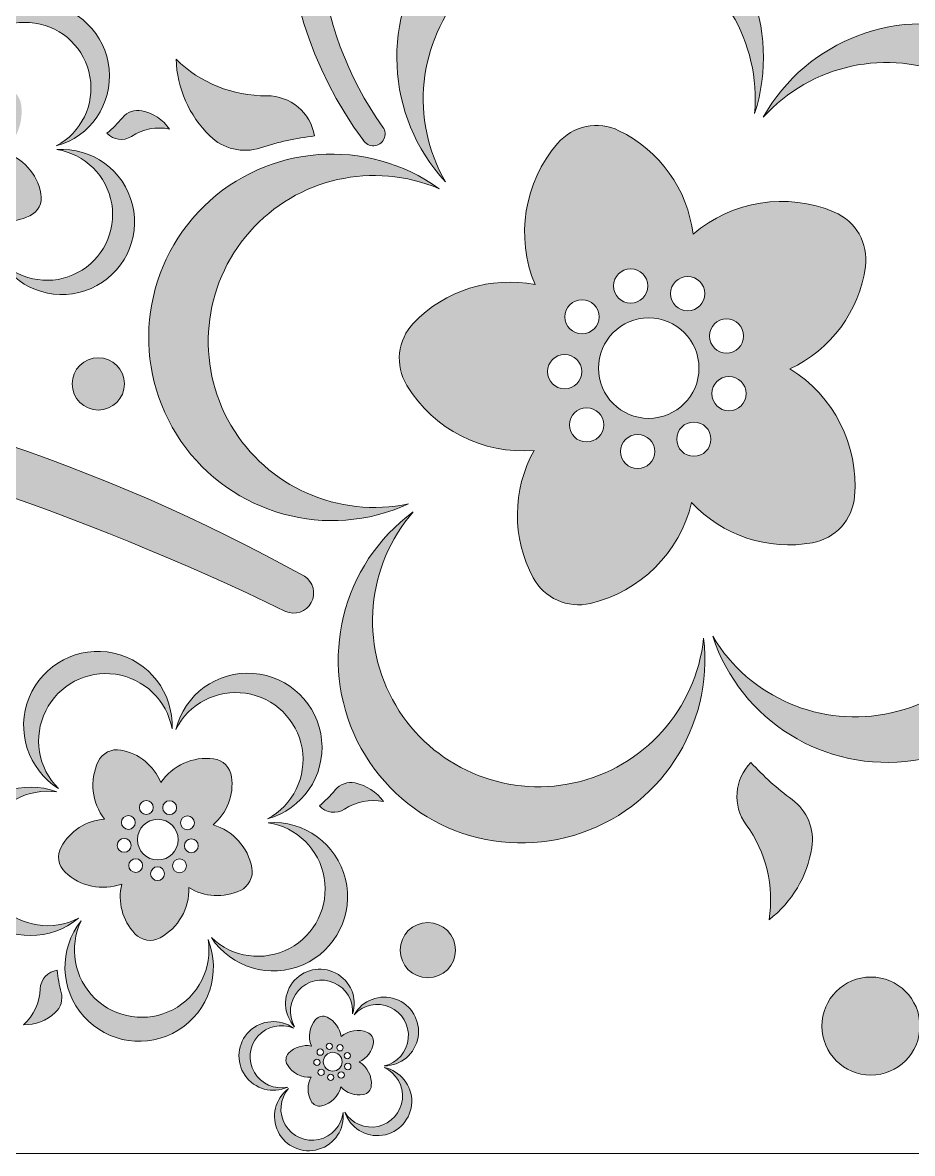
# Model space of a CAD drawing. Header units: millimetres. Extents: x 17217 to 18905, y -397 to 1453.
# Drawn here: x 18117.8 to 18404.3, y 884.6 to 1248.8 of the extents above; entities that cross this region are included whole.
import ezdxf

# ---------------------------------------------------------------- set-up
doc = ezdxf.new("R2010")
doc.units = ezdxf.units.MM
doc.layers.add('hadika', color=3, linetype='Continuous', lineweight=35)

msp = doc.modelspace()

# ---------------------------------------------------------------- hatches: boundary and pattern name
at = {"layer": 'hadika', "lineweight": 0}
h = msp.add_hatch(color=41, dxfattribs=at)
h.dxf.hatch_style = 1
h.paths.add_polyline_path([(18227.6875725124, 1210.619443782199, 0.9792812104984031), (18233.77139486903, 1215.154989486816, -0.2691742546689416), (18223.34819809413, 1325.94821908959, -0.2968437248721357), (18309.41498236132, 1380.099398687617, -0.1698158136538412), (18334.7271790813, 1370.803960753866, -0.5442960453018691), (18331.22656309459, 1340.358040973836, -0.5770751956305226), (18309.67181792131, 1354.708211562204, -1.126185622609215), (18315.58480674893, 1353.620512426715, 0.76884627142222), (18323.11010771914, 1348.898721669615, 0.8945258833899195), (18310.02524093352, 1366.498267960627, 0.8896325893336448), (18328.47275696799, 1324.216362190141, 0.6326956426302891), (18336.6240047737, 1378.946712038074, 0.1299815173790809), (18297.33497202113, 1392.487746784342, 0.2117474929003158), (18232.76228346976, 1366.508241606487, 0.3507609730156667)])
h = msp.add_hatch(color=41, dxfattribs=at)
h.dxf.hatch_style = 1
edge = h.paths.add_edge_path()
edge.add_arc((17926.18298134442, 562.8271480902969), 580.881109108055, 420.9214537273109, 443.0421798076387)
edge.add_arc((17997.32957125926, 1182.936273917588), 43.51283934736013, 154.4327245329963, 268.97359560982966, ccw=False)
edge.add_arc((18014.42294368644, 1174.758502822003), 62.46170002620478, 123.3149340252925, 154.4327245329979, ccw=False)
edge.add_arc((17973.09189806509, 1237.643280959738), 12.7895501533493, 303.3149340252958, 486.3442517875767)
edge.add_arc((18006.74940588319, 1191.898228294665), 69.58248700166436, 126.3442517875769, 227.8042906653457)
edge.add_arc((17974.14532006841, 947.2231463239941), 193.6409271604137, 94.18520473443395, 109.8860192428567)
edge.add_arc((17900.06396934567, 1264.296698710098), 135.2289281752909, 207.8741642697205, 273.4825288899214, ccw=False)
edge.add_arc((17837.32811463554, 1232.201134094158), 64.77332798781246, 121.8908039276119, 208.722705204853, ccw=False)
edge.add_arc((17822.45345880823, 1256.106819680529), 36.61773903401024, 59.77351120445769, 121.89080392761011, ccw=False)
edge.add_arc((17832.67946915886, 1273.658195216033), 16.30463806742262, 201.4629817883895, 419.77351120445815, ccw=False)
edge.add_arc((17825.09247948405, 1270.675261542284), 8.152319033712992, 21.462981788367074, 201.4629817884051, ccw=False)
edge.add_arc((17830.74294324683, 1272.896822313112), 2.080822266608146, 282.0250436510668, 381.4629817883894, ccw=False)
edge.add_arc((17831.77611032386, 1268.046578844039), 2.878239733256176, 102.025043651065, 221.1255648989759)
edge.add_arc((17834.9792985876, 1270.843415936948), 7.130617042155181, 221.125564898969, 385.3450451236028)
edge.add_arc((17825.90396760587, 1266.544794248137), 17.17251829896341, 385.3450451236083, 491.8511378515494)
edge.add_arc((17821.88370602943, 1271.033143526558), 11.14692435411278, 131.8511378515527, 203.0057265524679)
edge.add_arc((17834.62114680273, 1276.44136887361), 24.98496246858618, 203.0057265524651, 273.6125789633534)
edge.add_arc((17834.77320206597, 1274.032957345792), 22.57175570365049, 273.6125789633543, 393.6958633222145)
edge.add_arc((17821.26312481809, 1265.024265038293), 38.80994292807204, 393.6958633222157, 465.4700605820936)
edge.add_arc((17828.7198307386, 1238.081589665443), 66.76544720596827, 105.4700605820938, 161.8778588844563)
edge.add_arc((17868.59462548258, 1225.031440434805), 108.7214438073591, 161.8778588844562, 221.080985454085)
edge.add_arc((17873.07120837758, 1228.933997155992), 114.6602773104931, 221.0809854540846, 271.7384622359964)
edge.add_arc((18295.54834770907, 465.0812470872401), 772.7090480223504, 122.8366891813757, 132.7185693945232)
edge.add_arc((17630.2764878858, 1185.56079629794), 207.942484533217, 278.3350167202617, 312.7185693945234, ccw=False)
edge.add_arc((17650.42156890269, 1048.059634951897), 68.97344603656256, 217.2172289567813, 278.3350167202615, ccw=False)
edge.add_arc((17621.1804059671, 1025.850522240222), 32.25437337307888, 148.4678162495888, 217.217228956777, ccw=False)
edge.add_arc((17610.40078832047, 1032.46461216333), 19.60738392424999, 92.35962860975059, 148.4678162495817, ccw=False)
edge.add_arc((17609.04797426085, 1065.294655790736), 13.25052030680988, 272.3596286097516, 476.0376056331288)
edge.add_arc((17623.94088451559, 1034.810462137238), 47.17816152395852, 116.0376056331285, 189.901224204532)
edge.add_arc((17650.95203943267, 1039.525258044834), 74.59771276764218, 189.9012242045307, 248.6639176601718)
edge.add_arc((17614.5764259119, 1045.101791303386), 75.62735263261997, 222.7013197865667, 277.0133447718205, ccw=False)
edge.add_arc((17680.6800207785, 1106.103252308562), 165.5765799725773, 186.3601391554429, 222.7013197865666, ccw=False)
edge.add_arc((17582.32167954576, 1095.139880371253), 66.60911656013988, 116.35038431237629, 186.3601391554437, ccw=False)
edge.add_arc((17614.51185110252, 1030.151956136324), 139.1324744610203, 95.43534329716073, 116.3503843123764, ccw=False)
edge.add_arc((17603.14213041211, 1149.644257177468), 19.10047640765097, -24.820242634884607, 95.4353432971617, ccw=False)
edge.add_arc((17606.34112604156, 1148.164741943551), 15.57591425545847, 210.5705203892531, 335.1797573651203, ccw=False)
edge.add_arc((17597.97703268055, 1143.224037759115), 5.861563243174144, 128.6903895594896, 210.5705203892679, ccw=False)
edge.add_arc((17596.45343565838, 1145.126451571561), 3.424243772978391, 16.454282541270118, 128.6903895595108, ccw=False)
edge.add_arc((17605.58494268283, 1147.823403528797), 6.097204141977325, 196.4542825412733, 382.3361846789866)
edge.add_arc((17600.08376674358, 1145.563147187516), 12.0446149603881, 382.3361846789948, 503.693650815185)
edge.add_arc((17604.70805369177, 1142.165481710426), 17.7829213719665, 143.6936508151833, 228.9792396528466)
edge.add_arc((17606.79910934093, 1144.569206479869), 20.96889163157559, 228.979239652843, 324.0568048540618)
edge.add_arc((17598.46669016932, 1150.610450727435), 31.26091967807789, 324.0568048540632, 430.3263700769891)
edge.add_arc((17599.59613700022, 1153.76945383924), 27.90607977067815, 430.3263700769873, 459.8876052900859)
edge.add_arc((17624.08546229658, 1013.272502175525), 170.521368152661, 99.88760529008619, 117.879668280317)
edge.add_arc((17581.63894826936, 1093.508853980515), 79.74924300379188, 117.8796682803179, 191.3611257954274)
edge.add_arc((17687.71546248934, 1114.822744127181), 187.9458639410566, 191.3611257954278, 225.5374143706239)
edge.add_arc((17609.83879475044, 1163.290531930475), 190.35788340976, 212.4475057293558, 253.5928329181673, ccw=False)
edge.add_arc((17480.37388899235, 1080.978949992657), 36.94224423286527, 120.78295448688431, 212.4475057293538, ccw=False)
edge.add_arc((17475.88895677202, 1088.507585306135), 28.1789704893282, 80.75585558133338, 120.7829544868834, ccw=False)
edge.add_arc((17482.39015240614, 1128.452154203086), 12.29119295283584, 260.755855581332, 449.6563228500021)
edge.add_arc((17482.15285266174, 1088.891447968972), 51.85261088635924, 449.6563228500023, 509.6114019945265)
edge.add_arc((17482.15285266173, 1088.891447968972), 51.85261088635239, 149.6114019945293, 190.8897742052067)
edge.add_arc((17577.71233685037, 1191.179921619505), 184.4419670655891, 173.3010489373833, 217.4230292148672, ccw=False)
edge.add_arc((17480.60760116082, 1202.585304105672), 86.66971924958573, 121.0620577967612, 173.3010489373822, ccw=False)
edge.add_arc((17454.51584749389, 1245.902929574207), 36.10099091231659, -27.18519919317731, 121.062057796761, ccw=False)
edge.add_arc((17464.54836002691, 1240.75019419028), 24.82260496121853, 197.5954425559, 332.81480080682144, ccw=False)
edge.add_arc((17445.63480836529, 1249.64468199896), 17.07168057234498, 253.8528589830356, 425.4992679381458)
edge.add_arc((17445.63480836528, 1249.64468199896), 17.07168057235321, 425.4992679381409, 513.324631826789)
edge.add_arc((17468.2334467898, 1238.290921182367), 42.36212033368468, 153.3246318267896, 222.0292962504864)
edge.add_arc((17461.97452437323, 1232.649564607803), 33.93602907983093, 222.0292962504856, 317.9707037495144)
edge.add_arc((17447.87558908045, 1245.357362534522), 52.91675890079382, 317.9707037495133, 409.7904430291012)
edge.add_arc((17447.87558908047, 1245.357362534522), 52.91675890078413, 409.7904430291028, 502.8936450444902)
edge.add_arc((17533.386463858, 1180.671085280732), 160.1381381596548, 142.8936450444906, 198.8609030017864)
edge.add_arc((17634.58246125373, 1215.241089507205), 267.0760410806334, 198.8609030017864, 253.8909726647306)
edge.add_arc((17621.0323711284, 1168.323446782343), 218.2409088369189, 253.8909726647305, 306.948313311912)
edge.add_arc((15994.17880239957, 3331.287992932214), 2924.727221750203, 306.9483133119121, 310.2696287555082)
edge.add_arc((17944.98397227396, 1032.416311098481), 90.34473152568187, 131.8735906802837, 245.3273760310063)
edge.add_arc((17918.14217261845, 973.9845282105152), 26.04266732698474, 245.3273760310084, 360.6513117909157)
edge.add_arc((17918.14217261845, 973.9845282105152), 26.0426673269835, 360.6513117909157, 461.6844360915357)
edge.add_arc((17916.06626542928, 984.022435562595), 15.79235149443355, 101.6844360915342, 250.148508419051)
edge.add_arc((17913.37370271348, 976.564591199005), 7.863332858417782, 250.1485084190492, 469.8514915809599)
edge.add_arc((17909.94889221464, 986.0506111625754), 2.221998157584545, 119.47655711597179, 289.8514915809126, ccw=False)
edge.add_arc((17916.72431127742, 974.0636575867183), 15.99128860791848, 22.808250554828703, 119.4765571159717, ccw=False)
edge.add_arc((17918.57382193191, 974.8414336854976), 13.98489250523637, 265.36143932295136, 382.80825055483274, ccw=False)
edge.add_arc((17921.02759211507, 1005.084303542459), 44.32714300346314, 213.1442468604212, 265.3614393229506, ccw=False)
edge.add_arc((17960.61048268321, 1030.931645519731), 91.60176952783792, 153.9093161078427, 213.1442468604217, ccw=False)
edge.add_arc((17973.50300746917, 1024.618261975859), 105.9571172118203, 79.09545098765119, 153.909316107837, ccw=False)
edge.add_arc((17833.82786622718, 300.1592822006423), 843.7578742458377, 424.0988233060584, 439.0883377321328, ccw=False)
edge.add_arc((18205.040381663, 1065.044598271133), 6.449855730831306, 245.8191383275984, 417.6046236290249)
h = msp.add_hatch(color=41, dxfattribs=at)
h.dxf.hatch_style = 1
h.paths.add_polyline_path([(18253.91111467329, 1197.531128159613, -1.363612101538856), (18353.47628149264, 1219.508156066702, 1.741086374443485)])
h = msp.add_hatch(color=41, dxfattribs=at)
h.dxf.hatch_style = 1
h.paths.add_polyline_path([(18099.71698172354, 1237.261689502096, -1.363612101538856), (18128.61755921489, 1209.065075646394, 1.741086374443487)])
h = msp.add_hatch(color=41, dxfattribs=at)
h.dxf.hatch_style = 1
h.paths.add_polyline_path([(18356.22371906032, 1218.310530870743, -1.363612101538857), (18407.89244325512, 1130.409705280318, 1.741086374443487)])
h = msp.add_hatch(color=41, dxfattribs=at)
h.dxf.hatch_style = 1
h.paths.add_polyline_path([(18167.16624578894, 1237.005278229259, 0.1913387228796187), (18178.03166318969, 1212.317582531631, 0.2800421602907084), (18194.32980565603, 1208.467247021619, -0.0483844562999878), (18211.75976584436, 1212.317582531631, 0.3688249622318178), (18196.36707755562, 1225.227673006565, -0.1986323411017561)])
h = msp.add_hatch(color=41, dxfattribs=at)
h.dxf.hatch_style = 1
h.paths.add_polyline_path([(18103.84163892475, 1187.449154407941, 0.2553086925179539), (18120.05263753981, 1186.554724156078, 0.3394451298642263), (18123.68684352782, 1193.682741210898, 0.2839512751550817), (18111.4443174776, 1207.189901797132, 0.2553086925181842), (18117.30444526485, 1222.33108351754, 0.3394451298641675), (18111.64832960796, 1227.99009721013, 0.2839512751549337), (18095.0191079122, 1220.520705201052, 0.2553086925179475), (18082.42986744809, 1230.772900385938, 0.3394451298640769), (18075.2999897398, 1227.142346135963, 0.2839512751551874), (18077.26509157556, 1209.018847412824, 0.255308692517864), (18063.62438528896, 1200.213870776029, 0.3394451298640879), (18064.8739941865, 1192.311051158937, 0.2839512751552263), (18082.71771560813, 1188.57950496203, 0.2553086925178487), (18086.87653595655, 1172.885534945446, 0.3394451298641341), (18094.77871443615, 1171.631878065093, 0.2839512751552842)])
h.paths.add_polyline_path([(18104.61467375889, 1198.442590356404, -1), (18104.61467375889, 1202.807629054166, -1)], flags=16)
h.paths.add_polyline_path([(18100.90644295682, 1192.107336063452, -1), (18100.90644295682, 1196.472374761171, -1)], flags=16)
h.paths.add_polyline_path([(18094.05757429966, 1196.14619505807, -1), (18094.05757429966, 1208.957050454346, -1)], flags=16)
h.paths.add_polyline_path([(18103.38312039489, 1205.679281516709, -1), (18103.38312039489, 1210.04432021446, -1)], flags=16)
h.paths.add_polyline_path([(18093.99355039337, 1189.637854529985, -1), (18093.99355039337, 1194.002893227757, -1)], flags=16)
h.paths.add_polyline_path([(18097.78804037102, 1210.431281323585, -1), (18097.78804037102, 1214.796320021304, -1)], flags=16)
h.paths.add_polyline_path([(18087.1106153272, 1192.189643610785, -1), (18087.1106153272, 1196.554682308547, -1)], flags=16)
h.paths.add_polyline_path([(18090.44743381283, 1210.475076254777, -1), (18090.44743381283, 1214.840114952529, -1)], flags=16)
h.paths.add_polyline_path([(18083.47823957108, 1198.568692834962, -1), (18083.47823957108, 1202.933731532734, -1)], flags=16)
h.paths.add_polyline_path([(18084.79605211068, 1205.790174175294, -1), (18084.79605211068, 1210.155212873024, -1)], flags=16)
h = msp.add_hatch(color=41, dxfattribs=at)
h.dxf.hatch_style = 1
h.paths.add_polyline_path([(18165.0710981522, 1214.520621908109, 0.1913387228796658), (18156.15571872097, 1220.403296616973, 0.2800421602906939), (18149.90572380557, 1218.185793211707, -0.0483844562999722), (18144.93221991751, 1213.162813922481, 0.368824962231749), (18152.82578890905, 1212.171181153687, -0.1986323411017799)])
h = msp.add_hatch(color=41, dxfattribs=at)
h.dxf.hatch_style = 1
h.paths.add_polyline_path([(18290.0130229096, 1209.885189191564, 0.2839512751551684), (18282.75547636399, 1164.426223238952, 0.2553086925179134), (18243.67178873839, 1152.040996220472, 0.3394451298641053), (18241.46386045932, 1131.957440374753, 0.2839512751552222), (18282.45520103253, 1111.007510414175, 0.2553086925179587), (18282.15672821509, 1070.009468989095, 0.3394451298642039), (18300.57503751197, 1061.703444347951, 0.2839512751550843), (18333.16662577625, 1094.214641522982, 0.25530869251792), (18372.06584705594, 1081.261685468603, 0.3394451298641615), (18385.65691649579, 1096.211835774728, 0.2839512751551976), (18364.80828521724, 1137.254790604429, 0.2553086925179468), (18389.14779892144, 1170.247464933093, 0.3394451298641656), (18379.12923248186, 1187.793190600343, 0.2839512751551558), (18333.65248146852, 1180.64793450879, 0.2553086925178973), (18309.79590692767, 1213.991484678034, 0.3394451298641557)])
h.paths.add_polyline_path([(18315.78310038308, 1116.160148144789, -1), (18315.78310038308, 1105.13732315047, -1)], flags=16)
h.paths.add_polyline_path([(18299.35548789916, 1113.725797615821, -1), (18299.35548789916, 1124.74862261014, -1)], flags=16)
h.paths.add_polyline_path([(18319.3676139717, 1153.685542527873, -1), (18319.3676139717, 1121.334897587865, -1)], flags=16)
h.paths.add_polyline_path([(18333.88794661256, 1120.140460767119, -1), (18333.88794661256, 1109.1176357728, -1)], flags=16)
h.paths.add_polyline_path([(18292.29177161459, 1130.864416516269, -1), (18292.29177161459, 1141.887241510609, -1)], flags=16)
h.paths.add_polyline_path([(18345.19856782385, 1134.827127964911, -1), (18345.19856782385, 1123.804302970561, -1)], flags=16)
h.paths.add_polyline_path([(18297.89714288339, 1148.533829593779, -1), (18297.89714288339, 1159.556654588088, -1)], flags=16)
h.paths.add_polyline_path([(18344.42259864865, 1153.348094932198, -1), (18344.42259864865, 1142.325269937889, -1)], flags=16)
h.paths.add_polyline_path([(18313.5487861921, 1169.489147090023, -1), (18313.5487861921, 1158.466322095694, -1)], flags=16)
h.paths.add_polyline_path([(18331.92312368798, 1167.037195387357, -1), (18331.92312368798, 1156.014370393038, -1)], flags=16)
h = msp.add_hatch(color=41, dxfattribs=at)
h.dxf.hatch_style = 1
h.paths.add_polyline_path([(18110.9318587786, 1171.695891534634, 1.741086374443488), (18128.81766253146, 1207.895206947698, -1.363612101538857)])
h = msp.add_hatch(color=41, dxfattribs=at)
h.dxf.hatch_style = 1
h.paths.add_polyline_path([(18242.05716753208, 1093.804870487486, -1.363612101538856), (18251.92310052721, 1195.288246296176, 1.741086374443485)])
h = msp.add_hatch(color=41, dxfattribs=at)
h.dxf.hatch_style = 1
h.paths.add_polyline_path([(18133.72292515926, 1132.433189634512, 1), (18150.55088545719, 1132.433189634512, 1)])
h = msp.add_hatch(color=41, dxfattribs=at)
h.dxf.hatch_style = 1
h.paths.add_polyline_path([(18407.60243890784, 1127.426650340027, -1.363612101538856), (18339.9702997962, 1051.123924578881, 1.741086374443485)])
h = msp.add_hatch(color=41, dxfattribs=at)
h.dxf.hatch_style = 1
h.paths.add_polyline_path([(18243.57594478737, 1091.221068067198, 1.741086374443485), (18337.04362968501, 1050.477920431428, -1.363612101538856)])
h = msp.add_hatch(color=41, dxfattribs=at)
h.dxf.hatch_style = 1
h.paths.add_polyline_path([(18129.31978400344, 1002.107836959038, -1.363612101538857), (18165.87956655264, 1021.30734231623, 1.741086374443488)])
h = msp.add_hatch(color=41, dxfattribs=at)
h.dxf.hatch_style = 1
h.paths.add_polyline_path([(18167.08070509479, 1021.132251666984, -1.363612101538856), (18196.63811389275, 992.2948056782038, 1.741086374443485)])
h = msp.add_hatch(color=41, dxfattribs=at)
h.dxf.hatch_style = 1
h.paths.add_polyline_path([(18171.29910450512, 970.1876135025256, 0.2553086925178129), (18187.87853490686, 969.2728552903849, 0.3394451298644904), (18191.59533648553, 976.562872732813, 0.2839512751551245), (18179.07457120689, 990.3770142414577, 0.2553086925180887), (18185.06788371657, 1005.862313728221, 0.3394451298641561), (18179.28321997658, 1011.649941368375, 0.2839512751550326), (18162.27606142409, 1004.01079045001, 0.2553086925179595), (18149.40070185852, 1014.495990070919, 0.3394451298641357), (18142.10878147504, 1010.78292322435, 0.2839512751551542), (18144.11854471617, 992.2475268029634, 0.2553086925178447), (18130.16782237759, 983.2424370607977, 0.3394451298642692), (18131.44583147734, 975.1600079069499, 0.2839512751551792), (18149.69509202221, 971.3436538419369, 0.2553086925177872), (18153.9484310149, 955.293002688602, 0.3394451298642504), (18162.03020445995, 954.0108536064263, 0.2839512751553026)])
h.paths.add_polyline_path([(18172.08970831276, 981.4309002679905, -1), (18172.08970831276, 985.8951443907008, -1)], flags=16)
h.paths.add_polyline_path([(18168.29719953792, 974.9516629229252, -1), (18168.29719953792, 979.4159070456034, -1)], flags=16)
h.paths.add_polyline_path([(18161.29267477491, 979.0823141674437, -1), (18161.29267477491, 992.1843253681432, -1)], flags=16)
h.paths.add_polyline_path([(18170.83016509958, 988.8320616819482, -1), (18170.83016509958, 993.2963058046375, -1)], flags=16)
h.paths.add_polyline_path([(18161.22719577983, 972.4260568091559, -1), (18161.22719577983, 976.8903009318661, -1)], flags=16)
h.paths.add_polyline_path([(18165.10792416607, 993.6920614844103, -1), (18165.10792416607, 998.1563056071313, -1)], flags=16)
h.paths.add_polyline_path([(18154.18783037126, 975.0358410963386, -1), (18154.18783037126, 979.5000852190486, -1)], flags=16)
h.paths.add_polyline_path([(18157.60048564066, 993.7368517549648, -1), (18157.60048564066, 998.2010958776854, -1)], flags=16)
h.paths.add_polyline_path([(18150.47290062068, 981.5598687119794, -1), (18150.47290062068, 986.0241128346897, -1)], flags=16)
h.paths.add_polyline_path([(18151.82066344527, 988.9454746282108, -1), (18151.82066344527, 993.409718750889, -1)], flags=16)
h = msp.add_hatch(color=41, dxfattribs=at)
h.dxf.hatch_style = 1
h.paths.add_polyline_path([(18358.13322203112, 959.8336469261571, 0.1913387228796473), (18371.89486415788, 983.0318541871925, 0.2800421602906762), (18365.54677841714, 998.5288325643232, -0.0483844562999821), (18352.27640889887, 1010.467253253648, 0.3688249622317273), (18350.72836102351, 990.4370551367914, -0.1986323411017874)])
h = msp.add_hatch(color=41, dxfattribs=at)
h.dxf.hatch_style = 1
h.paths.add_polyline_path([(18128.78209067841, 1001.019592307743, 1.741086374443485), (18135.74431123966, 960.3161994410216, -1.363612101538856)])
h = msp.add_hatch(color=41, dxfattribs=at)
h.dxf.hatch_style = 1
h.paths.add_polyline_path([(18233.92014235136, 997.8743416276837, 0.1913387228798407), (18224.80214066031, 1003.890713489009, 0.2800421602903421), (18218.41010040595, 1001.62281227908, -0.0483844562999623), (18213.32356233861, 996.4856743696682, 0.3688249622315729), (18221.39653062541, 995.4715044924624, -0.1986323411018404)])
h = msp.add_hatch(color=41, dxfattribs=at)
h.dxf.hatch_style = 1
h.paths.add_polyline_path([(18178.55046571929, 954.0763219275294, 1.741086374443485), (18196.84276501197, 991.0983490545614, -1.363612101538854)])
h = msp.add_hatch(color=41, dxfattribs=at)
h.dxf.hatch_style = 1
h.paths.add_polyline_path([(18177.47580852463, 953.5119617172991, -1.363612101538857), (18136.61313703142, 959.4685366091653, 1.741086374443487)])
h = msp.add_hatch(color=41, dxfattribs=at)
h.dxf.hatch_style = 1
h.paths.add_polyline_path([(18257.15601773836, 950.0356625101449, 1), (18239.35279577516, 950.0356625101449, 1)])
h = msp.add_hatch(color=41, dxfattribs=at)
h.dxf.hatch_style = 1
h.paths.add_polyline_path([(18118.09556974353, 925.9892210265647, 0.1913387228794096), (18128.29307995319, 929.9065505677999, 0.2800421602907193), (18130.16633032998, 936.4251767679515, -0.0483844563000659), (18128.94629700858, 943.5508047476933, 0.3688249622322079), (18123.42557963084, 937.5739295494778, -0.1986323411016222)])
h = msp.add_hatch(color=41, dxfattribs=at)
h.dxf.hatch_style = 1
h.paths.add_polyline_path([(18224.01637265244, 929.47376840082, 1.741086374443487), (18205.34790387381, 925.3530756682645, -1.363612101538856)])
h = msp.add_hatch(color=41, dxfattribs=at)
h.dxf.hatch_style = 1
h.paths.add_polyline_path([(18406.69118954459, 925.5886683674998, 1), (18375.10913696143, 925.5886683674998, 1)])
h = msp.add_hatch(color=41, dxfattribs=at)
h.dxf.hatch_style = 1
h.paths.add_polyline_path([(18224.53151719637, 929.2492136765817, -1.363612101538857), (18234.2194029829, 912.7678088783731, 1.741086374443488)])
h = msp.add_hatch(color=41, dxfattribs=at)
h.dxf.hatch_style = 1
h.paths.add_polyline_path([(18203.12528878483, 905.9044023547308, -1.363612101538856), (18204.97515122142, 924.932535318851, 1.741086374443487)])
h = msp.add_hatch(color=41, dxfattribs=at)
h.dxf.hatch_style = 1
h.paths.add_polyline_path([(18210.69992006616, 909.1298973409811, 0.2553086925179993), (18210.6439564129, 901.4427645737601, 0.3394451298643311), (18214.09738940607, 899.8853849535762, 0.283951275154998), (18220.20831220562, 905.9812344238838, 0.2553086925179504), (18227.50191619556, 903.5525551636837, 0.339445129864196), (18230.05024171553, 906.3557083460654, 0.2839512751551545), (18226.1411233508, 914.0512623766671, 0.2553086925179329), (18230.70478217034, 920.2373888132855, 0.3394451298641149), (18228.82630096292, 923.5272123758795, 0.2839512751551883), (18220.29941014791, 922.1874768587198, 0.2553086925179524), (18215.8263024215, 928.4393925154664, 0.3394451298639303), (18212.11701166812, 927.6694621117294, 0.2839512751551966), (18210.75622169082, 919.1459059956345, 0.2553086925178459), (18203.42803026101, 916.8236759296592, 0.3394451298641616), (18203.01404370869, 913.0580092085723, 0.2839512751552769)])
h.paths.add_polyline_path([(18216.94890119439, 910.0960169154777, -1), (18216.94890119439, 908.0292372290331, -1)], flags=16)
h.paths.add_polyline_path([(18213.86872385366, 909.6395761912813, -1), (18213.86872385366, 911.7063558777259, -1)], flags=16)
h.paths.add_polyline_path([(18217.62099749227, 917.1320283623025, -1), (18217.62099749227, 911.0662824360305, -1)], flags=16)
h.paths.add_polyline_path([(18220.34355986243, 910.8423255321527, -1), (18220.34355986243, 908.7755458457291, -1)], flags=16)
h.paths.add_polyline_path([(18212.5442770503, 912.853067235139, -1), (18212.5442770503, 914.9198469215521, -1)], flags=16)
h.paths.add_polyline_path([(18222.46430133954, 913.5960756317363, -1), (18222.46430133954, 911.5292959453126, -1)], flags=16)
h.paths.add_polyline_path([(18213.59528416321, 916.1660821871478, -1), (18213.59528416321, 918.2328618736027, -1)], flags=16)
h.paths.add_polyline_path([(18222.31880711919, 917.0687569381184, -1), (18222.31880711919, 915.001977251663, -1)], flags=16)
h.paths.add_polyline_path([(18216.52996728359, 920.0952042177055, -1), (18216.52996728359, 918.0284245312819, -1)], flags=16)
h.paths.add_polyline_path([(18219.97515556405, 919.635463273452, -1), (18219.97515556405, 917.5686835870074, -1)], flags=16)
h = msp.add_hatch(color=41, dxfattribs=at)
h.dxf.hatch_style = 1
h.paths.add_polyline_path([(18234.16502716779, 912.208486077062, -1.363612101538856), (18221.48400108434, 897.9017249968527, 1.741086374443487)])
h = msp.add_hatch(color=41, dxfattribs=at)
h.dxf.hatch_style = 1
h.paths.add_polyline_path([(18203.4100595202, 905.4199394009264, 1.741086374443485), (18220.93525043851, 897.7805992191948, -1.363612101538856)])

# ---------------------------------------------------------------- linework, layer by layer
at = {"layer": 'hadika', "color": 41, "lineweight": 0}
msp.add_line((18208.4959477139, 1070.490670453565), (18208.4959477139, 1070.490670453565), dxfattribs=at)
msp.add_lwpolyline([(17216.75157426408, 884.5713387462865), (17216.75157426408, 1452.507725302288), (18904.88461635376, 1452.507725302288), (18904.88461635376, 884.5713387462865)], close=True, dxfattribs=at)
for points in [[(18353.47628149264, 1219.508156066702, 1.363612101538856), (18253.91111467329, 1197.531128159613, -1.741086374443485), (18353.47628149264, 1219.508156066702, 0.491714687033603)], [(18128.61755921489, 1209.065075646394, 1.363612101538856), (18099.71698172354, 1237.261689502096, -1.741086374443485), (18128.61755921489, 1209.065075646394, 0.491714687033603)], [(18407.89244325512, 1130.409705280318, 1.363612101538856), (18356.22371906032, 1218.310530870743, -1.741086374443485), (18407.89244325512, 1130.409705280318, 0.491714687033603)], [(18110.9318587786, 1171.695891534634, 1.363612101538856), (18128.81766253145, 1207.895206947698, -1.741086374443485), (18110.9318587786, 1171.695891534634, 0.491714687033603)], [(18251.92310052721, 1195.288246296176, 1.363612101538856), (18242.05716753208, 1093.804870487486, -1.741086374443485), (18251.92310052721, 1195.288246296176, 0.491714687033603)], [(18339.9702997962, 1051.123924578881, 1.363612101538856), (18407.60243890784, 1127.426650340027, -1.741086374443485), (18339.9702997962, 1051.123924578881, 0.491714687033603)], [(18243.57594478737, 1091.221068067198, 1.363612101538856), (18337.04362968501, 1050.477920431428, -1.741086374443485), (18243.57594478737, 1091.221068067198, 0.491714687033603)], [(18165.87956655264, 1021.30734231623, 1.363612101538856), (18129.31978400344, 1002.107836959038, -1.741086374443485), (18165.87956655264, 1021.30734231623, 0.491714687033603)], [(18196.63811389275, 992.2948056782038, 1.363612101538856), (18167.08070509479, 1021.132251666984, -1.741086374443485), (18196.63811389275, 992.2948056782038, 0.491714687033603)], [(18128.78209067839, 1001.019592307743, 1.363612101538856), (18135.74431123965, 960.3161994410216, -1.741086374443485), (18128.78209067839, 1001.019592307743, 0.491714687033603)], [(18178.55046571929, 954.0763219275294, 1.363612101538856), (18196.84276501197, 991.0983490545614, -1.741086374443485), (18178.55046571929, 954.0763219275294, 0.491714687033603)], [(18136.61313703142, 959.4685366091653, 1.363612101538856), (18177.47580852463, 953.5119617172991, -1.741086374443485), (18136.61313703142, 959.4685366091653, 0.491714687033603)], [(18224.01637265244, 929.47376840082, 1.363612101538856), (18205.34790387381, 925.3530756682645, -1.741086374443485), (18224.01637265244, 929.47376840082, 0.491714687033603)], [(18234.2194029829, 912.7678088783731, 1.363612101538856), (18224.53151719637, 929.2492136765817, -1.741086374443485), (18234.2194029829, 912.7678088783731, 0.491714687033603)], [(18204.97515122142, 924.932535318851, 1.363612101538856), (18203.12528878483, 905.9044023547308, -1.741086374443485), (18204.97515122142, 924.932535318851, 0.491714687033603)], [(18221.48400108434, 897.9017249968527, 1.363612101538856), (18234.16502716779, 912.208486077062, -1.741086374443485), (18221.48400108434, 897.9017249968527, 0.491714687033603)], [(18203.4100595202, 905.4199394009264, 1.363612101538856), (18220.9352504385, 897.7805992191948, -1.741086374443485), (18203.4100595202, 905.4199394009264, 0.491714687033603)]]:
    msp.add_lwpolyline(points, format="xyb", dxfattribs=at)
for centre, radius in [((18313.5487861921, 1163.97773459288), 5.511412497161362), ((18331.92312368798, 1161.525782890203), 5.511412497161362), ((18297.89714288339, 1154.045242090944), 5.511412497161362), ((18319.3676139717, 1137.510220057853), 16.17532247001361), ((18344.42259864865, 1147.836682435044), 5.511412497161362), ((18142.13690530822, 1132.433189634512), 8.413980148964649), ((18292.29177161459, 1136.375829013455), 5.511412497161362), ((18345.19856782385, 1129.315715467746), 5.511412497161367), ((18299.35548789916, 1119.237210112975), 5.511412497161362), ((18333.88794661256, 1114.629048269954), 5.511412497161367), ((18315.78310038308, 1110.648735647624), 5.511412497161362), ((18157.60048564066, 995.9689738163092), 2.232122061350353), ((18165.10792416607, 995.9241835457655), 2.232122061350354), ((18151.82066344527, 991.1775966895552), 2.232122061350354), ((18161.29267477491, 985.6333197677938), 6.55100560035551), ((18170.83016509958, 991.0641837432931), 2.232122061350354), ((18150.47290062068, 983.7919907733558), 2.232122061350354), ((18172.08970831276, 983.6630223293669), 2.232122061350354), ((18154.18783037125, 977.2679631576938), 2.232122061350354), ((18161.22719577983, 974.6581788704897), 2.232122061350353), ((18168.29719953792, 977.1837849842696), 2.232122061350354), ((18248.25440675676, 950.0356625101449), 8.901610981601044), ((18390.90016325301, 925.5886683674998), 15.79102629158085), ((18213.59528416321, 917.1994720303805), 1.033389843217756), ((18216.52996728359, 919.0618143744828), 1.033389843217756), ((18219.97515556405, 918.6020734302406), 1.033389843217756), ((18212.5442770503, 913.8864570783297), 1.033389843217756), ((18217.62099749227, 914.0991553991456), 3.032872963127552), ((18222.31880711919, 916.0353670948851), 1.033389843217756), ((18213.86872385366, 910.6729660344932), 1.033389843217756), ((18220.34355986243, 909.8089356889623), 1.033389843217756), ((18222.46430133954, 912.562685788514), 1.033389843217756), ((18216.94890119439, 909.0626270722555), 1.033389843217756)]:
    msp.add_circle(centre, radius, dxfattribs=at)
for centre, radius, start, end in [((18327.66257165577, 1285.391915751118), 124.8435942211759, 139.4777270947174, 216.7235798576503), ((18324.00515280092, 1279.530905042714), 110.8439875418136, 155.2435114707801, 215.5053871430567), ((18203.67455994789, 1238.338260669665), 36.53264081495194, 182.0910403152043, 225.4189584809695), ((18196.00518146692, 1266.418781415006), 41.19269814782209, 225.5651132617759, 270.5033752626331), ((18196.50298782863, 1209.758329834026), 15.46994020000069, 9.522442113384422, 90.50337526263311), ((18154.85508833134, 1214.152597951742), 6.384580895710782, 78.24575460833572, 140.8237003048346), ((18153.20859915294, 1206.239736779271), 14.46692576273253, 34.91783644234193, 78.24575460833572), ((18121.52625445514, 1241.311982577652), 36.60894583572246, 309.7434408546555, 320.8237003048346), ((18149.45972644523, 1217.28964572833), 6.126096319197988, 222.349238240723, 303.3301713900631), ((18161.7887967311, 1198.541951597702), 16.31230846654896, 78.39190938925415, 123.3301713900631), ((18230.68200114286, 1212.950908063273), 3.795039988842071, 211.9717748944281, 35.50538714305672), ((18302.58026985561, 1199.04712175132), 16.59516199502417, 64.227199270922, 139.2253232274435), ((18291.20218870594, 1175.481888021816), 42.7634819902914, 6.938569140146913, 64.227199270922), ((18189.34845235681, 1223.801095149189), 16.12267902958397, 225.4189584809695, 287.9969041773689), ((18222.89269742576, 1120.543540716693), 92.4468329184302, 96.91664472722651, 107.9969041773688), ((18323.18077887691, 1181.281122003288), 43.79831841084315, 139.2253232274435, 202.6331753681652), ((18106.6322779287, 1190.526670935864), 17.34413409069594, 10.4843873592938, 73.89223949982767), ((18117.2248767414, 1192.486907686193), 6.571684150030942, 295.4862634027436, 10.4843873592938), ((18362.17454824909, 1147.409637287316), 43.79831841084739, 67.22532322758013, 130.6331753681376), ((18112.76588143512, 1201.841156649417), 16.93433886815652, 238.1976332718662, 295.4862634027436), ((18372.70511069759, 1172.491881475228), 16.5951619950308, 352.2271992708009, 67.22532322758013), ((18346.77722116251, 1176.031021996708), 42.76348199028683, 294.9385691400926, 352.2271992708009), ((18274.55081665906, 1122.45719953025), 42.76348199028997, 78.93856914022336, 136.2271992709125), ((18255.65496800122, 1140.560455449434), 16.59516199502494, 136.2271992709125, 211.22532322742), ((17926.18298134442, 562.8271480902969), 580.881109108055, 60.92145372732976, 83.04217980757808), ((18342.01058940412, 1099.857494429051), 43.79831841084544, 355.2253232276503, 58.63317536812679), ((18278.91734521044, 1154.662707948915), 43.7983184108406, 211.22532322742, 274.6331753681791), ((17833.82786622718, 300.1592822006423), 843.7578742458377, 64.09882330612254, 79.08833773216463), ((18319.83473523133, 1090.235273774498), 42.76348199028538, 150.9385691400734, 208.2271992708996), ((18290.55480811796, 1104.340138620726), 43.79831841085044, 283.2253232275964, 346.6331753682745), ((18364.47310809967, 1123.345716966024), 42.76348199028689, 222.9385691401458, 280.2271992708027), ((18369.11934393924, 1097.593174103256), 16.59516199502566, 280.2271992708027, 355.2253232276503), ((18205.040381663, 1065.044598271133), 6.449855730831306, 245.8191383276, 57.6046236290626), ((18296.77837736486, 1077.858467510069), 16.59516199502749, 208.2271992708996, 283.2253232275964), ((18148.17430514732, 1007.887787746467), 6.721040607989449, 79.48626340265682, 154.4843873593873), ((18146.24044384549, 997.4675488195293), 17.31921020606337, 22.19763327199646, 79.48626340265682), ((18158.11704564302, 1003.142017667614), 17.73831895639155, 154.4843873593873, 217.8922394999272), ((18176.9631126348, 994.064007747405), 17.73831895639354, 82.48438735928329, 145.8922394999358), ((18178.40413240929, 1004.986639491445), 6.721040607986263, 7.486263402748335, 82.48438735928329), ((18363.23251098835, 999.5455831983413), 15.46994020000026, 135.0901741089876, 216.0711072584042), ((18420.45239153702, 1072.904840554715), 92.44683291845973, 222.4843767227948, 233.564636172957), ((18167.89630026943, 1003.605819970256), 17.31921020606612, 310.1976332719028, 7.486263402748335), ((18223.47195048913, 997.4979534904937), 6.529685006975833, 78.24575460833572, 140.8237003046472), ((18221.78804110213, 989.405254564097), 14.79571953006506, 34.91783644234193, 78.24575460862518), ((18189.38564311571, 1025.274596857921), 37.44096733201708, 309.7434408546555, 320.8237003048346), ((18230.5632431707, 981.532519719327), 16.68304274987579, 78.39190938925415, 123.3301713900631), ((18355.97126837198, 985.5576958960909), 16.12267902958011, 350.9866904765534, 53.56463617295704), ((18217.95396674196, 1000.706297807444), 6.265325781000982, 222.349238240723, 303.3301713902349), ((18145.38625895946, 974.9747753499146), 17.3192102060588, 94.19763327181208, 151.4862634026282), ((18174.15316712278, 973.3350735878889), 17.73831895639283, 10.4843873592938, 73.89223949982767), ((18317.4328428484, 966.1832544006347), 41.19269814782342, 351.1328452574251, 36.07110725840418), ((18136.07361883366, 980.0340176565169), 6.721040607988641, 151.4862634026282, 226.484387359321), ((18335.81332930495, 988.7552000242478), 36.53264081494894, 307.6587723105768, 350.9866904767578), ((18184.98650681758, 975.3398611734397), 6.721040607990256, 295.4862634027436, 10.4843873592938), ((18143.65959017584, 988.0236021890041), 17.73831895639659, 226.484387359321, 289.8922395000184), ((18166.51420009117, 967.2117479951793), 17.31921020606498, 166.1976332719657, 223.4862634025474), ((18153.57045829804, 969.6018976469817), 17.73831895639773, 298.4843873593516, 1.892239499923124), ((18180.4261707089, 984.9067067040133), 17.31921020606424, 238.1976332718662, 295.4862634027436), ((18158.82481066659, 959.9182927710357), 6.72104060798873, 223.4862634027245, 298.4843873593516), ((18129.68612832853, 937.3293132255543), 6.265325781002734, 96.78150624521997, 177.7624393944351), ((18166.28787495975, 946.2770825893263), 37.44096733195214, 184.1757088589464, 195.2559683089594), ((18106.75525709504, 938.2252834826285), 16.6830427498674, 312.8241773937353, 357.762439394642), ((18123.86675194819, 934.7070095752705), 6.529685006983269, 312.67802261283, 15.25596830914509), ((18118.26339128674, 940.7839887618775), 14.79571953004495, 269.3501044468153, 312.67802261283), ((18218.33596591199, 922.3061995139287), 8.212184702035074, 139.2253232274435, 202.6331753681652), ((18214.4733704705, 925.6373244666933), 3.111592874064611, 64.227199270922, 139.2253232274435), ((18212.33998025493, 921.2188431424269), 8.018152873180021, 6.938569140146913, 64.22719927093907), ((18225.64729766927, 915.9552961297031), 8.212184702033921, 67.22532322758013, 130.6331753681376), ((18227.62177812837, 920.6582169149478), 3.111592874068239, 352.2271992708009, 67.22532322758013), ((18209.21784799613, 911.2767140502365), 8.018152873178606, 78.93856914007495, 136.2271992708381), ((18222.76029884053, 921.3218057627051), 8.018152873178915, 294.9385691400926, 352.2271992708009), ((18205.6748763728, 914.6710745351015), 3.111592874067385, 136.2271992709125, 211.22532322742), ((18210.03657209953, 917.3152468787611), 8.21218470203341, 211.22532322742, 274.6331753681791), ((18221.86655538583, 907.0392693437566), 8.212184702030902, 355.2253232276503, 58.63317536812679), ((18217.70858272844, 905.235102971023), 8.01815287317851, 150.9385691400734, 208.2271992708996), ((18212.21859639468, 907.879765129695), 8.21218470203569, 283.2253232275964, 346.6331753682745), ((18226.07827764126, 911.4433110694422), 8.01815287317727, 222.9385691401458, 280.2271992708027), ((18226.94944686117, 906.6147092826945), 3.111592874067336, 280.2271992708027, 355.2253232276503), ((18213.38551562847, 902.9144517964395), 3.111592874065442, 208.2271992708996, 283.2253232275964)]:
    msp.add_arc(centre, radius, start, end, dxfattribs=at)

doc.saveas('drawing.dxf')
